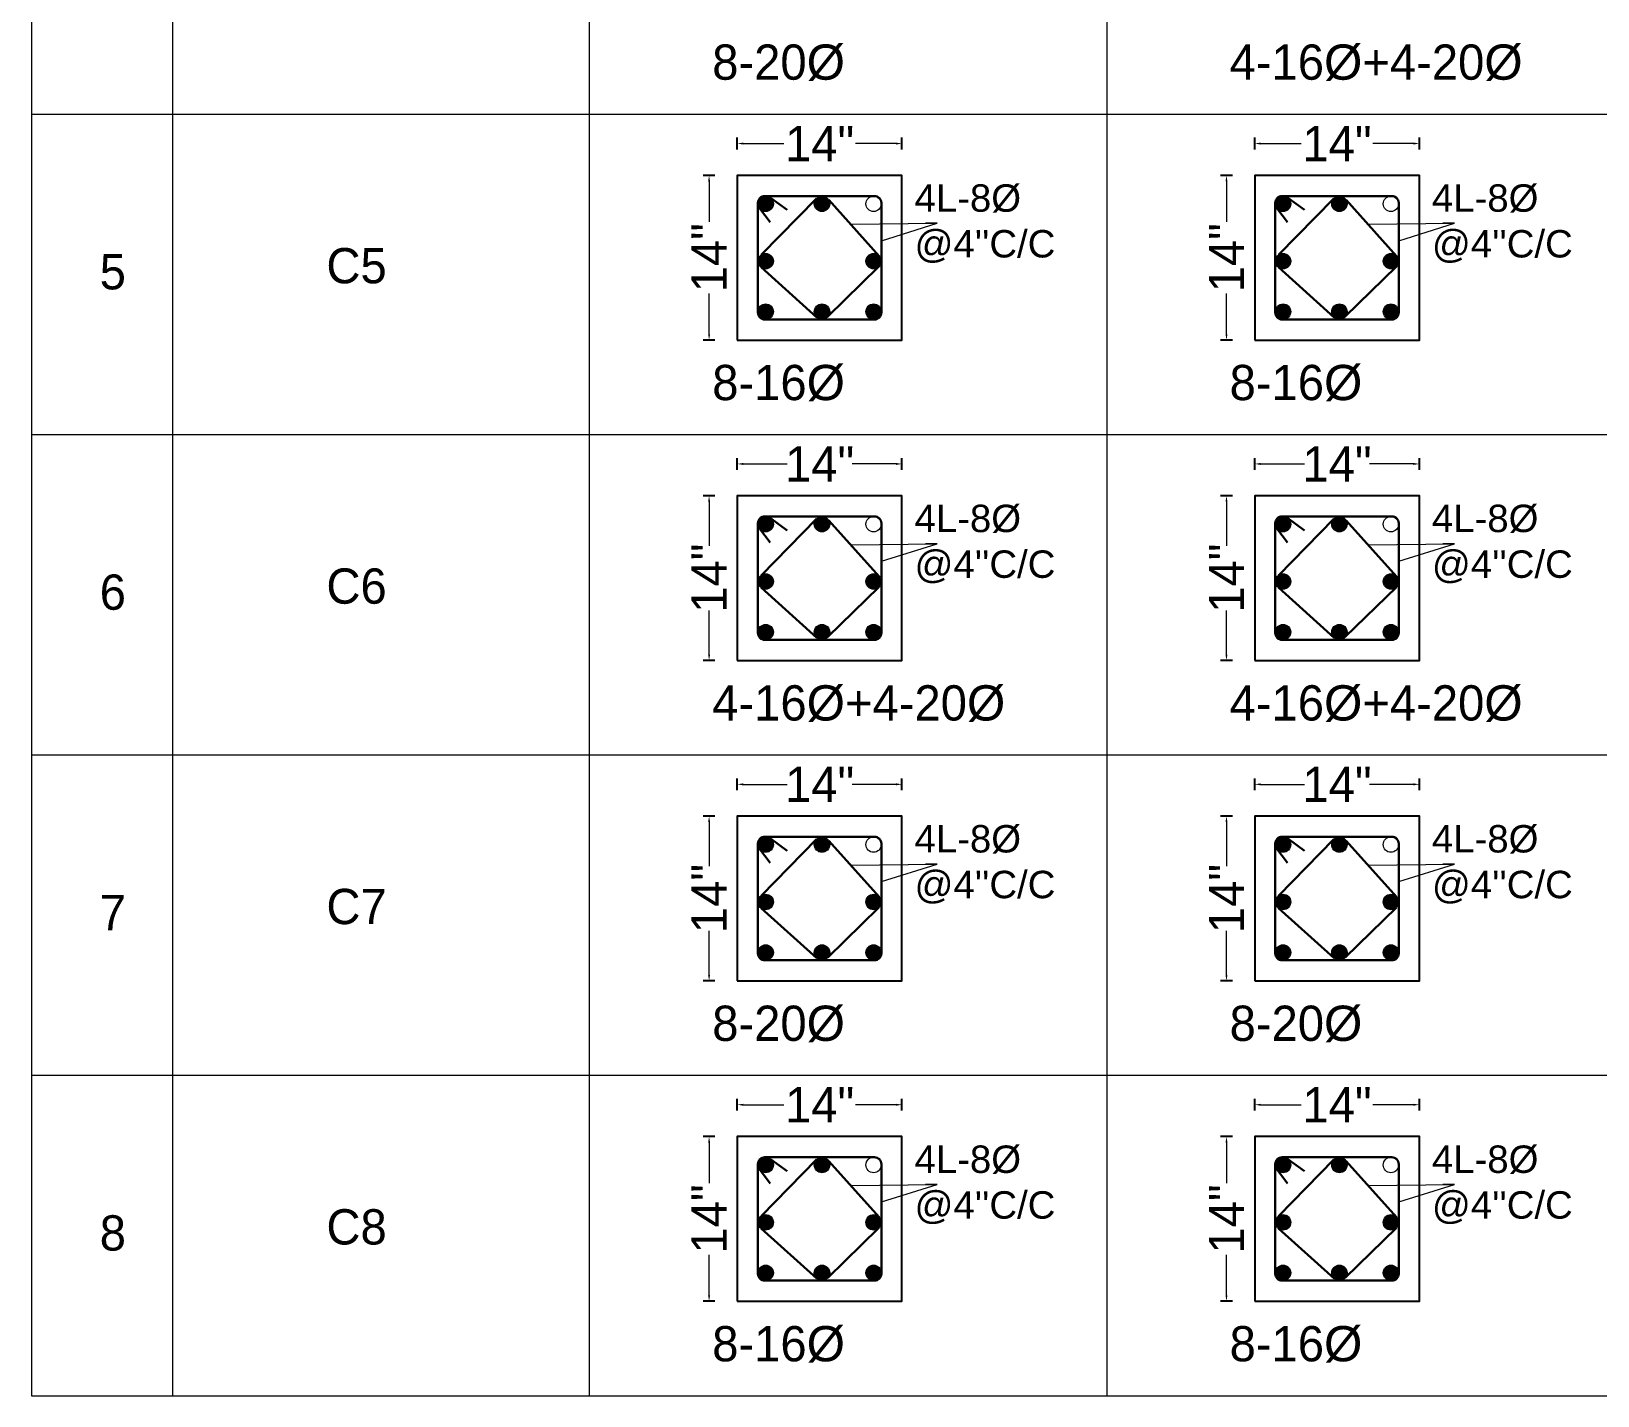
# Model space of a CAD drawing. Header units: inches. Extents: x -2812 to 9774, y -15726 to -746.
# Drawn here: x -1559.6 to -1293.2, y -8622.5 to -8390.4 of the extents above; entities that cross this region are included whole.
import ezdxf

# ---------------------------------------------------------------- set-up
doc = ezdxf.new("R2010")
doc.units = ezdxf.units.IN
doc.header["$LTSCALE"] = 17
doc.header["$MEASUREMENT"] = 0
doc.linetypes.add('ACAD_ISO03W100', pattern=[30, 12, -18])
doc.layers.add('Beam', color=1, linetype='Continuous')
for name, color, linetype, lineweight in [('Dimension line', 150, 'Continuous', 18), ('Hatch Pcc', 132, 'Continuous', 15), ('hidden line', 251, 'ACAD_ISO03W100', 20), ('Line 3', 250, 'Continuous', 18), ('Profile ele', 4, 'Continuous', 25), ('reinforcement', 2, 'Continuous', 30), ('Reinforcement 2', 244, 'Continuous', 30), ('STIRRUPS', 4, 'Continuous', 30), ('Text 1', 251, 'Continuous', 20)]:
    doc.layers.add(name, color=color, linetype=linetype, lineweight=lineweight)
doc.dimstyles.new('Dim 2', dxfattribs={"dimtxt": 4, "dimasz": 3, "dimexe": 2, "dimexo": 2, "dimgap": 0.09, "dimtad": 0, "dimdec": 0, "dimzin": 0, "dimdsep": 46, "dimlunit": 3, "dimtxsty": 'Standard', "dimcen": 0.09, "dimclrd": 256, "dimclre": 256, "dimclrt": 3, "dimadec": 0, "dimazin": 0, "dimtfac": 1, "dimtdec": 0, "dimtofl": 0, "dimtmove": 0, "dimatfit": 3, "dimfxl": 2, "dimfxlon": 1, "dimtolj": 1, "dimtzin": 0, "dimlwd": 5, "dimarcsym": 0})

# ---------------------------------------------------------------- blocks, each defined once
blk = doc.blocks.new('*D878')
at = {"layer": 'Defpoints', "color": 0, "ltscale": 0.09, "transparency": 16777216}
for p in [(62596.56, -58186.69), (62568.56, -58192.12), (62596.56, -58192.12)]:
    blk.add_point(p, dxfattribs=at)
at = {"layer": 'Dimension line', "lineweight": -2, "ltscale": 0.09, "transparency": 16777216}
for p, q in [((62568.56, -58187.69), (62568.56, -58185.69)), ((62596.56, -58187.69), (62596.56, -58185.69))]:
    blk.add_line(p, q, dxfattribs=at)
at = {"layer": 'Dimension line', "lineweight": 5, "ltscale": 0.09, "transparency": 16777216}
for p, q in [((62569.56, -58186.69), (62577.04, -58186.69)), ((62595.56, -58186.69), (62588.07, -58186.69))]:
    blk.add_line(p, q, dxfattribs=at)
at = {"layer": 'Dimension line', "ltscale": 0.09, "transparency": 16777216}
for points in [[(62569.56, -58186.53), (62569.56, -58186.86), (62568.56, -58186.69)], [(62595.56, -58186.53), (62595.56, -58186.86), (62596.56, -58186.69)]]:
    blk.add_solid(points, dxfattribs=at)
at = {"layer": 'Dimension line', "color": 3, "ltscale": 0.09, "transparency": 16777216, "insert": (62582.56, -58186.69), "char_height": 6, "attachment_point": 5}
blk.add_mtext('\\A1;14"', dxfattribs=at)
blk = doc.blocks.new('*D879')
at = {"layer": 'Defpoints', "color": 0, "ltscale": 0.09, "transparency": 16777216}
for p in [(62568.56, -58192.12), (62563.76, -58220.12), (62568.56, -58220.12)]:
    blk.add_point(p, dxfattribs=at)
at = {"layer": 'Dimension line', "lineweight": -2, "ltscale": 0.09, "transparency": 16777216}
for p, q in [((62564.76, -58192.12), (62562.76, -58192.12)), ((62564.76, -58220.12), (62562.76, -58220.12))]:
    blk.add_line(p, q, dxfattribs=at)
at = {"layer": 'Dimension line', "lineweight": 5, "ltscale": 0.09, "transparency": 16777216}
for p, q in [((62563.76, -58193.12), (62563.76, -58200.61)), ((62563.76, -58219.12), (62563.76, -58211.64))]:
    blk.add_line(p, q, dxfattribs=at)
at = {"layer": 'Dimension line', "ltscale": 0.09, "transparency": 16777216}
for points in [[(62563.59, -58193.12), (62563.92, -58193.12), (62563.76, -58192.12)], [(62563.59, -58219.12), (62563.92, -58219.12), (62563.76, -58220.12)]]:
    blk.add_solid(points, dxfattribs=at)
at = {"layer": 'Dimension line', "color": 3, "ltscale": 0.09, "transparency": 16777216, "insert": (62563.76, -58206.12), "char_height": 6, "attachment_point": 5, "rotation": 90}
blk.add_mtext('\\A1;14"', dxfattribs=at)
blk = doc.blocks.new('*D880')
at = {"layer": 'Defpoints', "color": 0, "ltscale": 0.09, "transparency": 16777216}
for p in [(62596.56, -58241.2), (62568.56, -58246.62), (62596.56, -58246.62)]:
    blk.add_point(p, dxfattribs=at)
at = {"layer": 'Dimension line', "lineweight": -2, "ltscale": 0.09, "transparency": 16777216}
for p, q in [((62568.56, -58242.2), (62568.56, -58240.2)), ((62596.56, -58242.2), (62596.56, -58240.2))]:
    blk.add_line(p, q, dxfattribs=at)
at = {"layer": 'Dimension line', "lineweight": 5, "ltscale": 0.09, "transparency": 16777216}
for p, q in [((62569.56, -58241.2), (62577.04, -58241.2)), ((62595.56, -58241.2), (62588.07, -58241.2))]:
    blk.add_line(p, q, dxfattribs=at)
at = {"layer": 'Dimension line', "ltscale": 0.09, "transparency": 16777216}
for points in [[(62569.56, -58241.03), (62569.56, -58241.37), (62568.56, -58241.2)], [(62595.56, -58241.03), (62595.56, -58241.37), (62596.56, -58241.2)]]:
    blk.add_solid(points, dxfattribs=at)
at = {"layer": 'Dimension line', "color": 3, "ltscale": 0.09, "transparency": 16777216, "insert": (62582.56, -58241.2), "char_height": 6, "attachment_point": 5}
blk.add_mtext('\\A1;14"', dxfattribs=at)
blk = doc.blocks.new('*D881')
at = {"layer": 'Defpoints', "color": 0, "ltscale": 0.09, "transparency": 16777216}
for p in [(62568.56, -58246.62), (62563.76, -58274.62), (62568.56, -58274.62)]:
    blk.add_point(p, dxfattribs=at)
at = {"layer": 'Dimension line', "lineweight": -2, "ltscale": 0.09, "transparency": 16777216}
for p, q in [((62564.76, -58246.62), (62562.76, -58246.62)), ((62564.76, -58274.62), (62562.76, -58274.62))]:
    blk.add_line(p, q, dxfattribs=at)
at = {"layer": 'Dimension line', "lineweight": 5, "ltscale": 0.09, "transparency": 16777216}
for p, q in [((62563.76, -58247.62), (62563.76, -58255.11)), ((62563.76, -58273.62), (62563.76, -58266.14))]:
    blk.add_line(p, q, dxfattribs=at)
at = {"layer": 'Dimension line', "ltscale": 0.09, "transparency": 16777216}
for points in [[(62563.59, -58247.62), (62563.92, -58247.62), (62563.76, -58246.62)], [(62563.59, -58273.62), (62563.92, -58273.62), (62563.76, -58274.62)]]:
    blk.add_solid(points, dxfattribs=at)
at = {"layer": 'Dimension line', "color": 3, "ltscale": 0.09, "transparency": 16777216, "insert": (62563.76, -58260.62), "char_height": 6, "attachment_point": 5, "rotation": 90}
blk.add_mtext('\\A1;14"', dxfattribs=at)
blk = doc.blocks.new('*D882')
at = {"layer": 'Defpoints', "color": 0, "ltscale": 0.09, "transparency": 16777216}
for p in [(62684.56, -58186.69), (62656.56, -58192.12), (62684.56, -58192.12)]:
    blk.add_point(p, dxfattribs=at)
at = {"layer": 'Dimension line', "lineweight": -2, "ltscale": 0.09, "transparency": 16777216}
for p, q in [((62656.56, -58187.69), (62656.56, -58185.69)), ((62684.56, -58187.69), (62684.56, -58185.69))]:
    blk.add_line(p, q, dxfattribs=at)
at = {"layer": 'Dimension line', "lineweight": 5, "ltscale": 0.09, "transparency": 16777216}
for p, q in [((62657.56, -58186.69), (62665.04, -58186.69)), ((62683.56, -58186.69), (62676.07, -58186.69))]:
    blk.add_line(p, q, dxfattribs=at)
at = {"layer": 'Dimension line', "ltscale": 0.09, "transparency": 16777216}
for points in [[(62657.56, -58186.53), (62657.56, -58186.86), (62656.56, -58186.69)], [(62683.56, -58186.53), (62683.56, -58186.86), (62684.56, -58186.69)]]:
    blk.add_solid(points, dxfattribs=at)
at = {"layer": 'Dimension line', "color": 3, "ltscale": 0.09, "transparency": 16777216, "insert": (62670.56, -58186.69), "char_height": 6, "attachment_point": 5}
blk.add_mtext('\\A1;14"', dxfattribs=at)
blk = doc.blocks.new('*D883')
at = {"layer": 'Defpoints', "color": 0, "ltscale": 0.09, "transparency": 16777216}
for p in [(62656.56, -58192.12), (62651.76, -58220.12), (62656.56, -58220.12)]:
    blk.add_point(p, dxfattribs=at)
at = {"layer": 'Dimension line', "lineweight": -2, "ltscale": 0.09, "transparency": 16777216}
for p, q in [((62652.76, -58192.12), (62650.76, -58192.12)), ((62652.76, -58220.12), (62650.76, -58220.12))]:
    blk.add_line(p, q, dxfattribs=at)
at = {"layer": 'Dimension line', "lineweight": 5, "ltscale": 0.09, "transparency": 16777216}
for p, q in [((62651.76, -58193.12), (62651.76, -58200.61)), ((62651.76, -58219.12), (62651.76, -58211.64))]:
    blk.add_line(p, q, dxfattribs=at)
at = {"layer": 'Dimension line', "ltscale": 0.09, "transparency": 16777216}
for points in [[(62651.59, -58193.12), (62651.92, -58193.12), (62651.76, -58192.12)], [(62651.59, -58219.12), (62651.92, -58219.12), (62651.76, -58220.12)]]:
    blk.add_solid(points, dxfattribs=at)
at = {"layer": 'Dimension line', "color": 3, "ltscale": 0.09, "transparency": 16777216, "insert": (62651.76, -58206.12), "char_height": 6, "attachment_point": 5, "rotation": 90}
blk.add_mtext('\\A1;14"', dxfattribs=at)
blk = doc.blocks.new('*D884')
at = {"layer": 'Defpoints', "color": 0, "ltscale": 0.09, "transparency": 16777216}
for p in [(62684.56, -58241.2), (62656.56, -58246.62), (62684.56, -58246.62)]:
    blk.add_point(p, dxfattribs=at)
at = {"layer": 'Dimension line', "lineweight": -2, "ltscale": 0.09, "transparency": 16777216}
for p, q in [((62656.56, -58242.2), (62656.56, -58240.2)), ((62684.56, -58242.2), (62684.56, -58240.2))]:
    blk.add_line(p, q, dxfattribs=at)
at = {"layer": 'Dimension line', "lineweight": 5, "ltscale": 0.09, "transparency": 16777216}
for p, q in [((62657.56, -58241.2), (62665.04, -58241.2)), ((62683.56, -58241.2), (62676.07, -58241.2))]:
    blk.add_line(p, q, dxfattribs=at)
at = {"layer": 'Dimension line', "ltscale": 0.09, "transparency": 16777216}
for points in [[(62657.56, -58241.03), (62657.56, -58241.37), (62656.56, -58241.2)], [(62683.56, -58241.03), (62683.56, -58241.37), (62684.56, -58241.2)]]:
    blk.add_solid(points, dxfattribs=at)
at = {"layer": 'Dimension line', "color": 3, "ltscale": 0.09, "transparency": 16777216, "insert": (62670.56, -58241.2), "char_height": 6, "attachment_point": 5}
blk.add_mtext('\\A1;14"', dxfattribs=at)
blk = doc.blocks.new('*D885')
at = {"layer": 'Defpoints', "color": 0, "ltscale": 0.09, "transparency": 16777216}
for p in [(62656.56, -58246.62), (62651.76, -58274.62), (62656.56, -58274.62)]:
    blk.add_point(p, dxfattribs=at)
at = {"layer": 'Dimension line', "lineweight": -2, "ltscale": 0.09, "transparency": 16777216}
for p, q in [((62652.76, -58246.62), (62650.76, -58246.62)), ((62652.76, -58274.62), (62650.76, -58274.62))]:
    blk.add_line(p, q, dxfattribs=at)
at = {"layer": 'Dimension line', "lineweight": 5, "ltscale": 0.09, "transparency": 16777216}
for p, q in [((62651.76, -58247.62), (62651.76, -58255.11)), ((62651.76, -58273.62), (62651.76, -58266.14))]:
    blk.add_line(p, q, dxfattribs=at)
at = {"layer": 'Dimension line', "ltscale": 0.09, "transparency": 16777216}
for points in [[(62651.59, -58247.62), (62651.92, -58247.62), (62651.76, -58246.62)], [(62651.59, -58273.62), (62651.92, -58273.62), (62651.76, -58274.62)]]:
    blk.add_solid(points, dxfattribs=at)
at = {"layer": 'Dimension line', "color": 3, "ltscale": 0.09, "transparency": 16777216, "insert": (62651.76, -58260.62), "char_height": 6, "attachment_point": 5, "rotation": 90}
blk.add_mtext('\\A1;14"', dxfattribs=at)
blk = doc.blocks.new('*D2492')
at = {"layer": 'Defpoints', "color": 0, "ltscale": 0.09, "transparency": 16777216}
for p in [(62596.56, -58295.7), (62568.56, -58301.13), (62596.56, -58301.13)]:
    blk.add_point(p, dxfattribs=at)
at = {"layer": 'Dimension line', "lineweight": -2, "ltscale": 0.09, "transparency": 16777216}
for p, q in [((62568.56, -58296.7), (62568.56, -58294.7)), ((62596.56, -58296.7), (62596.56, -58294.7))]:
    blk.add_line(p, q, dxfattribs=at)
at = {"layer": 'Dimension line', "lineweight": 5, "ltscale": 0.09, "transparency": 16777216}
for p, q in [((62569.56, -58295.7), (62576.47, -58295.7)), ((62595.56, -58295.7), (62588.65, -58295.7))]:
    blk.add_line(p, q, dxfattribs=at)
at = {"layer": 'Dimension line', "ltscale": 0.09, "transparency": 16777216}
for points in [[(62569.56, -58295.54), (62569.56, -58295.87), (62568.56, -58295.7)], [(62595.56, -58295.54), (62595.56, -58295.87), (62596.56, -58295.7)]]:
    blk.add_solid(points, dxfattribs=at)
at = {"layer": 'Dimension line', "color": 3, "ltscale": 0.09, "transparency": 16777216, "insert": (62582.56, -58295.7), "char_height": 6, "attachment_point": 5}
blk.add_mtext('\\A1;14"', dxfattribs=at)
blk = doc.blocks.new('*D2493')
at = {"layer": 'Defpoints', "color": 0, "ltscale": 0.09, "transparency": 16777216}
for p in [(62568.56, -58301.13), (62563.76, -58329.13), (62568.56, -58329.13)]:
    blk.add_point(p, dxfattribs=at)
at = {"layer": 'Dimension line', "lineweight": -2, "ltscale": 0.09, "transparency": 16777216}
for p, q in [((62564.76, -58301.13), (62562.76, -58301.13)), ((62564.76, -58329.13), (62562.76, -58329.13))]:
    blk.add_line(p, q, dxfattribs=at)
at = {"layer": 'Dimension line', "lineweight": 5, "ltscale": 0.09, "transparency": 16777216}
for p, q in [((62563.76, -58302.13), (62563.76, -58309.04)), ((62563.76, -58328.13), (62563.76, -58321.22))]:
    blk.add_line(p, q, dxfattribs=at)
at = {"layer": 'Dimension line', "ltscale": 0.09, "transparency": 16777216}
for points in [[(62563.59, -58302.13), (62563.92, -58302.13), (62563.76, -58301.13)], [(62563.59, -58328.13), (62563.92, -58328.13), (62563.76, -58329.13)]]:
    blk.add_solid(points, dxfattribs=at)
at = {"layer": 'Dimension line', "color": 3, "ltscale": 0.09, "transparency": 16777216, "insert": (62563.76, -58315.13), "char_height": 6, "attachment_point": 5, "rotation": 90}
blk.add_mtext('\\A1;14"', dxfattribs=at)
blk = doc.blocks.new('*D2494')
at = {"layer": 'Defpoints', "color": 0, "ltscale": 0.09, "transparency": 16777216}
for p in [(62684.56, -58295.7), (62656.56, -58301.13), (62684.56, -58301.13)]:
    blk.add_point(p, dxfattribs=at)
at = {"layer": 'Dimension line', "lineweight": -2, "ltscale": 0.09, "transparency": 16777216}
for p, q in [((62656.56, -58296.7), (62656.56, -58294.7)), ((62684.56, -58296.7), (62684.56, -58294.7))]:
    blk.add_line(p, q, dxfattribs=at)
at = {"layer": 'Dimension line', "lineweight": 5, "ltscale": 0.09, "transparency": 16777216}
for p, q in [((62657.56, -58295.7), (62664.47, -58295.7)), ((62683.56, -58295.7), (62676.65, -58295.7))]:
    blk.add_line(p, q, dxfattribs=at)
at = {"layer": 'Dimension line', "ltscale": 0.09, "transparency": 16777216}
for points in [[(62657.56, -58295.54), (62657.56, -58295.87), (62656.56, -58295.7)], [(62683.56, -58295.54), (62683.56, -58295.87), (62684.56, -58295.7)]]:
    blk.add_solid(points, dxfattribs=at)
at = {"layer": 'Dimension line', "color": 3, "ltscale": 0.09, "transparency": 16777216, "insert": (62670.56, -58295.7), "char_height": 6, "attachment_point": 5}
blk.add_mtext('\\A1;14"', dxfattribs=at)
blk = doc.blocks.new('*D2495')
at = {"layer": 'Defpoints', "color": 0, "ltscale": 0.09, "transparency": 16777216}
for p in [(62656.56, -58301.13), (62651.76, -58329.13), (62656.56, -58329.13)]:
    blk.add_point(p, dxfattribs=at)
at = {"layer": 'Dimension line', "lineweight": -2, "ltscale": 0.09, "transparency": 16777216}
for p, q in [((62652.76, -58301.13), (62650.76, -58301.13)), ((62652.76, -58329.13), (62650.76, -58329.13))]:
    blk.add_line(p, q, dxfattribs=at)
at = {"layer": 'Dimension line', "lineweight": 5, "ltscale": 0.09, "transparency": 16777216}
for p, q in [((62651.76, -58302.13), (62651.76, -58309.04)), ((62651.76, -58328.13), (62651.76, -58321.22))]:
    blk.add_line(p, q, dxfattribs=at)
at = {"layer": 'Dimension line', "ltscale": 0.09, "transparency": 16777216}
for points in [[(62651.59, -58302.13), (62651.92, -58302.13), (62651.76, -58301.13)], [(62651.59, -58328.13), (62651.92, -58328.13), (62651.76, -58329.13)]]:
    blk.add_solid(points, dxfattribs=at)
at = {"layer": 'Dimension line', "color": 3, "ltscale": 0.09, "transparency": 16777216, "insert": (62651.76, -58315.13), "char_height": 6, "attachment_point": 5, "rotation": 90}
blk.add_mtext('\\A1;14"', dxfattribs=at)
blk = doc.blocks.new('*D2498')
at = {"layer": 'Defpoints', "color": 0, "ltscale": 0.09, "transparency": 16777216}
for p in [(62596.56, -58132.19), (62568.56, -58137.62), (62596.56, -58137.62)]:
    blk.add_point(p, dxfattribs=at)
at = {"layer": 'Dimension line', "lineweight": -2, "ltscale": 0.09, "transparency": 16777216}
for p, q in [((62568.56, -58133.19), (62568.56, -58131.19)), ((62596.56, -58133.19), (62596.56, -58131.19))]:
    blk.add_line(p, q, dxfattribs=at)
at = {"layer": 'Dimension line', "lineweight": 5, "ltscale": 0.09, "transparency": 16777216}
for p, q in [((62569.56, -58132.19), (62576.47, -58132.19)), ((62595.56, -58132.19), (62588.65, -58132.19))]:
    blk.add_line(p, q, dxfattribs=at)
at = {"layer": 'Dimension line', "ltscale": 0.09, "transparency": 16777216}
for points in [[(62569.56, -58132.02), (62569.56, -58132.36), (62568.56, -58132.19)], [(62595.56, -58132.02), (62595.56, -58132.36), (62596.56, -58132.19)]]:
    blk.add_solid(points, dxfattribs=at)
at = {"layer": 'Dimension line', "color": 3, "ltscale": 0.09, "transparency": 16777216, "insert": (62582.56, -58132.19), "char_height": 6, "attachment_point": 5}
blk.add_mtext('\\A1;14"', dxfattribs=at)
blk = doc.blocks.new('*D2499')
at = {"layer": 'Defpoints', "color": 0, "ltscale": 0.09, "transparency": 16777216}
for p in [(62568.56, -58137.62), (62563.76, -58165.62), (62568.56, -58165.62)]:
    blk.add_point(p, dxfattribs=at)
at = {"layer": 'Dimension line', "lineweight": -2, "ltscale": 0.09, "transparency": 16777216}
for p, q in [((62564.76, -58137.62), (62562.76, -58137.62)), ((62564.76, -58165.62), (62562.76, -58165.62))]:
    blk.add_line(p, q, dxfattribs=at)
at = {"layer": 'Dimension line', "lineweight": 5, "ltscale": 0.09, "transparency": 16777216}
for p, q in [((62563.76, -58138.62), (62563.76, -58145.53)), ((62563.76, -58164.62), (62563.76, -58157.71))]:
    blk.add_line(p, q, dxfattribs=at)
at = {"layer": 'Dimension line', "ltscale": 0.09, "transparency": 16777216}
for points in [[(62563.59, -58138.62), (62563.92, -58138.62), (62563.76, -58137.62)], [(62563.59, -58164.62), (62563.92, -58164.62), (62563.76, -58165.62)]]:
    blk.add_solid(points, dxfattribs=at)
at = {"layer": 'Dimension line', "color": 3, "ltscale": 0.09, "transparency": 16777216, "insert": (62563.76, -58151.62), "char_height": 6, "attachment_point": 5, "rotation": 90}
blk.add_mtext('\\A1;14"', dxfattribs=at)
blk = doc.blocks.new('*D2500')
at = {"layer": 'Defpoints', "color": 0, "ltscale": 0.09, "transparency": 16777216}
for p in [(62684.56, -58132.19), (62656.56, -58137.62), (62684.56, -58137.62)]:
    blk.add_point(p, dxfattribs=at)
at = {"layer": 'Dimension line', "lineweight": -2, "ltscale": 0.09, "transparency": 16777216}
for p, q in [((62656.56, -58133.19), (62656.56, -58131.19)), ((62684.56, -58133.19), (62684.56, -58131.19))]:
    blk.add_line(p, q, dxfattribs=at)
at = {"layer": 'Dimension line', "lineweight": 5, "ltscale": 0.09, "transparency": 16777216}
for p, q in [((62657.56, -58132.19), (62664.47, -58132.19)), ((62683.56, -58132.19), (62676.65, -58132.19))]:
    blk.add_line(p, q, dxfattribs=at)
at = {"layer": 'Dimension line', "ltscale": 0.09, "transparency": 16777216}
for points in [[(62657.56, -58132.02), (62657.56, -58132.36), (62656.56, -58132.19)], [(62683.56, -58132.02), (62683.56, -58132.36), (62684.56, -58132.19)]]:
    blk.add_solid(points, dxfattribs=at)
at = {"layer": 'Dimension line', "color": 3, "ltscale": 0.09, "transparency": 16777216, "insert": (62670.56, -58132.19), "char_height": 6, "attachment_point": 5}
blk.add_mtext('\\A1;14"', dxfattribs=at)
blk = doc.blocks.new('*D2501')
at = {"layer": 'Defpoints', "color": 0, "ltscale": 0.09, "transparency": 16777216}
for p in [(62656.56, -58137.62), (62651.76, -58165.62), (62656.56, -58165.62)]:
    blk.add_point(p, dxfattribs=at)
at = {"layer": 'Dimension line', "lineweight": -2, "ltscale": 0.09, "transparency": 16777216}
for p, q in [((62652.76, -58137.62), (62650.76, -58137.62)), ((62652.76, -58165.62), (62650.76, -58165.62))]:
    blk.add_line(p, q, dxfattribs=at)
at = {"layer": 'Dimension line', "lineweight": 5, "ltscale": 0.09, "transparency": 16777216}
for p, q in [((62651.76, -58138.62), (62651.76, -58145.53)), ((62651.76, -58164.62), (62651.76, -58157.71))]:
    blk.add_line(p, q, dxfattribs=at)
at = {"layer": 'Dimension line', "ltscale": 0.09, "transparency": 16777216}
for points in [[(62651.59, -58138.62), (62651.92, -58138.62), (62651.76, -58137.62)], [(62651.59, -58164.62), (62651.92, -58164.62), (62651.76, -58165.62)]]:
    blk.add_solid(points, dxfattribs=at)
at = {"layer": 'Dimension line', "color": 3, "ltscale": 0.09, "transparency": 16777216, "insert": (62651.76, -58151.62), "char_height": 6, "attachment_point": 5, "rotation": 90}
blk.add_mtext('\\A1;14"', dxfattribs=at)
blk = doc.blocks.new('12')
at = {"layer": 'reinforcement'}
h = blk.add_hatch(color=6, dxfattribs=at)
h.dxf.hatch_style = 1
edge = h.paths.add_edge_path()
edge.add_arc((62573.38, -58142.44), 1.31, -180, 180)
h = blk.add_hatch(color=6, dxfattribs=at)
h.dxf.hatch_style = 1
edge = h.paths.add_edge_path()
edge.add_arc((62582.96, -58142.44), 1.31, -180, 180)
h = blk.add_hatch(color=6, dxfattribs=at)
h.dxf.hatch_style = 1
edge = h.paths.add_edge_path()
edge.add_arc((62591.73, -58142.44), 1.31, 360, 720, ccw=False)
h = blk.add_hatch(color=6, dxfattribs=at)
h.dxf.hatch_style = 1
edge = h.paths.add_edge_path()
edge.add_arc((62661.38, -58142.44), 1.31, -180, 180)
h = blk.add_hatch(color=6, dxfattribs=at)
h.dxf.hatch_style = 1
edge = h.paths.add_edge_path()
edge.add_arc((62670.96, -58142.44), 1.31, -180, 180)
h = blk.add_hatch(color=6, dxfattribs=at)
h.dxf.hatch_style = 1
edge = h.paths.add_edge_path()
edge.add_arc((62679.73, -58142.44), 1.31, 360, 720, ccw=False)
h = blk.add_hatch(color=6, dxfattribs=at)
h.dxf.hatch_style = 1
edge = h.paths.add_edge_path()
edge.add_arc((62573.38, -58152.2), 1.31, 180, 540, ccw=False)
h = blk.add_hatch(color=6, dxfattribs=at)
h.dxf.hatch_style = 1
edge = h.paths.add_edge_path()
edge.add_arc((62591.73, -58152.2), 1.31, 0, 360)
h = blk.add_hatch(color=6, dxfattribs=at)
h.dxf.hatch_style = 1
edge = h.paths.add_edge_path()
edge.add_arc((62661.38, -58152.2), 1.31, 180, 540, ccw=False)
h = blk.add_hatch(color=6, dxfattribs=at)
h.dxf.hatch_style = 1
edge = h.paths.add_edge_path()
edge.add_arc((62679.73, -58152.2), 1.31, 0, 360)
h = blk.add_hatch(color=6, dxfattribs=at)
h.dxf.hatch_style = 1
edge = h.paths.add_edge_path()
edge.add_arc((62573.38, -58160.79), 1.31, 180, 540, ccw=False)
h = blk.add_hatch(color=6, dxfattribs=at)
h.dxf.hatch_style = 1
edge = h.paths.add_edge_path()
edge.add_arc((62582.96, -58160.79), 1.31, 180, 540, ccw=False)
h = blk.add_hatch(color=6, dxfattribs=at)
h.dxf.hatch_style = 1
edge = h.paths.add_edge_path()
edge.add_arc((62591.73, -58160.79), 1.31, -360, 0)
h = blk.add_hatch(color=6, dxfattribs=at)
h.dxf.hatch_style = 1
edge = h.paths.add_edge_path()
edge.add_arc((62661.38, -58160.79), 1.31, 180, 540, ccw=False)
h = blk.add_hatch(color=6, dxfattribs=at)
h.dxf.hatch_style = 1
edge = h.paths.add_edge_path()
edge.add_arc((62670.96, -58160.79), 1.31, 180, 540, ccw=False)
h = blk.add_hatch(color=6, dxfattribs=at)
h.dxf.hatch_style = 1
edge = h.paths.add_edge_path()
edge.add_arc((62679.73, -58160.79), 1.31, -360, 0)
h = blk.add_hatch(color=6, dxfattribs=at)
h.dxf.hatch_style = 1
edge = h.paths.add_edge_path()
edge.add_arc((62573.38, -58196.94), 1.31, -180, 180)
h = blk.add_hatch(color=6, dxfattribs=at)
h.dxf.hatch_style = 1
edge = h.paths.add_edge_path()
edge.add_arc((62582.96, -58196.94), 1.31, -180, 180)
h = blk.add_hatch(color=6, dxfattribs=at)
h.dxf.hatch_style = 1
edge = h.paths.add_edge_path()
edge.add_arc((62591.73, -58196.94), 1.31, 360, 720, ccw=False)
h = blk.add_hatch(color=6, dxfattribs=at)
h.dxf.hatch_style = 1
edge = h.paths.add_edge_path()
edge.add_arc((62661.38, -58196.94), 1.31, -180, 180)
h = blk.add_hatch(color=6, dxfattribs=at)
h.dxf.hatch_style = 1
edge = h.paths.add_edge_path()
edge.add_arc((62670.96, -58196.94), 1.31, -180, 180)
h = blk.add_hatch(color=6, dxfattribs=at)
h.dxf.hatch_style = 1
edge = h.paths.add_edge_path()
edge.add_arc((62679.73, -58196.94), 1.31, 360, 720, ccw=False)
h = blk.add_hatch(color=6, dxfattribs=at)
h.dxf.hatch_style = 1
edge = h.paths.add_edge_path()
edge.add_arc((62573.38, -58206.7), 1.31, 180, 540, ccw=False)
h = blk.add_hatch(color=6, dxfattribs=at)
h.dxf.hatch_style = 1
edge = h.paths.add_edge_path()
edge.add_arc((62591.73, -58206.7), 1.31, 0, 360)
h = blk.add_hatch(color=6, dxfattribs=at)
h.dxf.hatch_style = 1
edge = h.paths.add_edge_path()
edge.add_arc((62661.38, -58206.7), 1.31, 180, 540, ccw=False)
h = blk.add_hatch(color=6, dxfattribs=at)
h.dxf.hatch_style = 1
edge = h.paths.add_edge_path()
edge.add_arc((62679.73, -58206.7), 1.31, 0, 360)
h = blk.add_hatch(color=6, dxfattribs=at)
h.dxf.hatch_style = 1
edge = h.paths.add_edge_path()
edge.add_arc((62573.38, -58215.3), 1.31, 180, 540, ccw=False)
h = blk.add_hatch(color=6, dxfattribs=at)
h.dxf.hatch_style = 1
edge = h.paths.add_edge_path()
edge.add_arc((62582.96, -58215.3), 1.31, 180, 540, ccw=False)
h = blk.add_hatch(color=6, dxfattribs=at)
h.dxf.hatch_style = 1
edge = h.paths.add_edge_path()
edge.add_arc((62591.73, -58215.3), 1.31, -360, 0)
h = blk.add_hatch(color=6, dxfattribs=at)
h.dxf.hatch_style = 1
edge = h.paths.add_edge_path()
edge.add_arc((62661.38, -58215.3), 1.31, 180, 540, ccw=False)
h = blk.add_hatch(color=6, dxfattribs=at)
h.dxf.hatch_style = 1
edge = h.paths.add_edge_path()
edge.add_arc((62670.96, -58215.3), 1.31, 180, 540, ccw=False)
h = blk.add_hatch(color=6, dxfattribs=at)
h.dxf.hatch_style = 1
edge = h.paths.add_edge_path()
edge.add_arc((62679.73, -58215.3), 1.31, -360, 0)
h = blk.add_hatch(color=6, dxfattribs=at)
h.dxf.hatch_style = 1
edge = h.paths.add_edge_path()
edge.add_arc((62573.38, -58251.45), 1.31, -180, 180)
h = blk.add_hatch(color=6, dxfattribs=at)
h.dxf.hatch_style = 1
edge = h.paths.add_edge_path()
edge.add_arc((62582.96, -58251.45), 1.31, -180, 180)
h = blk.add_hatch(color=6, dxfattribs=at)
h.dxf.hatch_style = 1
edge = h.paths.add_edge_path()
edge.add_arc((62591.73, -58251.45), 1.31, 360, 720, ccw=False)
h = blk.add_hatch(color=6, dxfattribs=at)
h.dxf.hatch_style = 1
edge = h.paths.add_edge_path()
edge.add_arc((62661.38, -58251.45), 1.31, -180, 180)
h = blk.add_hatch(color=6, dxfattribs=at)
h.dxf.hatch_style = 1
edge = h.paths.add_edge_path()
edge.add_arc((62670.96, -58251.45), 1.31, -180, 180)
h = blk.add_hatch(color=6, dxfattribs=at)
h.dxf.hatch_style = 1
edge = h.paths.add_edge_path()
edge.add_arc((62679.73, -58251.45), 1.31, 360, 720, ccw=False)
h = blk.add_hatch(color=6, dxfattribs=at)
h.dxf.hatch_style = 1
edge = h.paths.add_edge_path()
edge.add_arc((62573.38, -58261.21), 1.31, 180, 540, ccw=False)
h = blk.add_hatch(color=6, dxfattribs=at)
h.dxf.hatch_style = 1
edge = h.paths.add_edge_path()
edge.add_arc((62591.73, -58261.21), 1.31, 0, 360)
h = blk.add_hatch(color=6, dxfattribs=at)
h.dxf.hatch_style = 1
edge = h.paths.add_edge_path()
edge.add_arc((62661.38, -58261.21), 1.31, 180, 540, ccw=False)
h = blk.add_hatch(color=6, dxfattribs=at)
h.dxf.hatch_style = 1
edge = h.paths.add_edge_path()
edge.add_arc((62679.73, -58261.21), 1.31, 0, 360)
h = blk.add_hatch(color=6, dxfattribs=at)
h.dxf.hatch_style = 1
edge = h.paths.add_edge_path()
edge.add_arc((62573.38, -58269.8), 1.31, 180, 540, ccw=False)
h = blk.add_hatch(color=6, dxfattribs=at)
h.dxf.hatch_style = 1
edge = h.paths.add_edge_path()
edge.add_arc((62582.96, -58269.8), 1.31, 180, 540, ccw=False)
h = blk.add_hatch(color=6, dxfattribs=at)
h.dxf.hatch_style = 1
edge = h.paths.add_edge_path()
edge.add_arc((62591.73, -58269.8), 1.31, -360, 0)
h = blk.add_hatch(color=6, dxfattribs=at)
h.dxf.hatch_style = 1
edge = h.paths.add_edge_path()
edge.add_arc((62661.38, -58269.8), 1.31, 180, 540, ccw=False)
h = blk.add_hatch(color=6, dxfattribs=at)
h.dxf.hatch_style = 1
edge = h.paths.add_edge_path()
edge.add_arc((62670.96, -58269.8), 1.31, 180, 540, ccw=False)
h = blk.add_hatch(color=6, dxfattribs=at)
h.dxf.hatch_style = 1
edge = h.paths.add_edge_path()
edge.add_arc((62679.73, -58269.8), 1.31, -360, 0)
h = blk.add_hatch(color=6, dxfattribs=at)
h.dxf.hatch_style = 1
edge = h.paths.add_edge_path()
edge.add_arc((62573.38, -58305.95), 1.31, -180, 180)
h = blk.add_hatch(color=6, dxfattribs=at)
h.dxf.hatch_style = 1
edge = h.paths.add_edge_path()
edge.add_arc((62582.96, -58305.95), 1.31, -180, 180)
h = blk.add_hatch(color=6, dxfattribs=at)
h.dxf.hatch_style = 1
edge = h.paths.add_edge_path()
edge.add_arc((62591.73, -58305.95), 1.31, 360, 720, ccw=False)
h = blk.add_hatch(color=6, dxfattribs=at)
h.dxf.hatch_style = 1
edge = h.paths.add_edge_path()
edge.add_arc((62661.38, -58305.95), 1.31, -180, 180)
h = blk.add_hatch(color=6, dxfattribs=at)
h.dxf.hatch_style = 1
edge = h.paths.add_edge_path()
edge.add_arc((62670.96, -58305.95), 1.31, -180, 180)
h = blk.add_hatch(color=6, dxfattribs=at)
h.dxf.hatch_style = 1
edge = h.paths.add_edge_path()
edge.add_arc((62679.73, -58305.95), 1.31, 360, 720, ccw=False)
h = blk.add_hatch(color=6, dxfattribs=at)
h.dxf.hatch_style = 1
edge = h.paths.add_edge_path()
edge.add_arc((62573.38, -58315.71), 1.31, 180, 540, ccw=False)
h = blk.add_hatch(color=6, dxfattribs=at)
h.dxf.hatch_style = 1
edge = h.paths.add_edge_path()
edge.add_arc((62591.73, -58315.71), 1.31, 0, 360)
h = blk.add_hatch(color=6, dxfattribs=at)
h.dxf.hatch_style = 1
edge = h.paths.add_edge_path()
edge.add_arc((62661.38, -58315.71), 1.31, 180, 540, ccw=False)
h = blk.add_hatch(color=6, dxfattribs=at)
h.dxf.hatch_style = 1
edge = h.paths.add_edge_path()
edge.add_arc((62679.73, -58315.71), 1.31, 0, 360)
h = blk.add_hatch(color=6, dxfattribs=at)
h.dxf.hatch_style = 1
edge = h.paths.add_edge_path()
edge.add_arc((62573.38, -58324.3), 1.31, 180, 540, ccw=False)
h = blk.add_hatch(color=6, dxfattribs=at)
h.dxf.hatch_style = 1
edge = h.paths.add_edge_path()
edge.add_arc((62582.96, -58324.3), 1.31, 180, 540, ccw=False)
h = blk.add_hatch(color=6, dxfattribs=at)
h.dxf.hatch_style = 1
edge = h.paths.add_edge_path()
edge.add_arc((62591.73, -58324.3), 1.31, -360, 0)
h = blk.add_hatch(color=6, dxfattribs=at)
h.dxf.hatch_style = 1
edge = h.paths.add_edge_path()
edge.add_arc((62661.38, -58324.3), 1.31, 180, 540, ccw=False)
h = blk.add_hatch(color=6, dxfattribs=at)
h.dxf.hatch_style = 1
edge = h.paths.add_edge_path()
edge.add_arc((62670.96, -58324.3), 1.31, 180, 540, ccw=False)
h = blk.add_hatch(color=6, dxfattribs=at)
h.dxf.hatch_style = 1
edge = h.paths.add_edge_path()
edge.add_arc((62679.73, -58324.3), 1.31, -360, 0)
at = {"layer": 'Beam', "color": 3, "ltscale": 0.09}
for points in [[(62568.56, -58165.62), (62596.56, -58165.62), (62596.56, -58137.62), (62568.56, -58137.62)], [(62656.56, -58165.62), (62684.56, -58165.62), (62684.56, -58137.62), (62656.56, -58137.62)], [(62568.56, -58220.12), (62596.56, -58220.12), (62596.56, -58192.12), (62568.56, -58192.12)], [(62656.56, -58220.12), (62684.56, -58220.12), (62684.56, -58192.12), (62656.56, -58192.12)], [(62568.56, -58274.62), (62596.56, -58274.62), (62596.56, -58246.62), (62568.56, -58246.62)], [(62656.56, -58274.62), (62684.56, -58274.62), (62684.56, -58246.62), (62656.56, -58246.62)], [(62568.56, -58329.13), (62596.56, -58329.13), (62596.56, -58301.13), (62568.56, -58301.13)], [(62656.56, -58329.13), (62684.56, -58329.13), (62684.56, -58301.13), (62656.56, -58301.13)]]:
    blk.add_lwpolyline(points, close=True, dxfattribs=at)
at = {"layer": 'Hatch Pcc', "ltscale": 0.09}
for p, q in [((62448.48, -57885.17), (62448.48, -58345.2)), ((62472.48, -57885.17), (62472.48, -58345.2)), ((62543.38, -57885.17), (62543.38, -58345.2)), ((62631.38, -57885.17), (62631.38, -58345.2)), ((62448.48, -58127.19), (62543.38, -58127.19)), ((62543.38, -58127.19), (62967.47, -58127.19)), ((62448.48, -58181.69), (62543.38, -58181.69)), ((62543.38, -58181.69), (62967.47, -58181.69)), ((62448.48, -58236.19), (62543.38, -58236.19)), ((62543.38, -58236.19), (62967.47, -58236.19)), ((62448.48, -58290.7), (62543.38, -58290.7)), ((62543.38, -58290.7), (62967.47, -58290.7)), ((62448.48, -58345.2), (62543.38, -58345.2)), ((62543.38, -58345.2), (62967.47, -58345.2))]:
    blk.add_line(p, q, dxfattribs=at)
at = {"layer": 'Line 3'}
for centre in [(62573.38, -58142.44), (62582.96, -58142.44), (62591.73, -58142.44), (62661.38, -58142.44), (62670.96, -58142.44), (62679.73, -58142.44), (62573.38, -58152.2), (62591.73, -58152.2), (62661.38, -58152.2), (62679.73, -58152.2), (62573.38, -58160.79), (62582.96, -58160.79), (62591.73, -58160.79), (62661.38, -58160.79), (62670.96, -58160.79), (62679.73, -58160.79), (62573.38, -58196.94), (62582.96, -58196.94), (62591.73, -58196.94), (62661.38, -58196.94), (62670.96, -58196.94), (62679.73, -58196.94), (62573.38, -58206.7), (62591.73, -58206.7), (62661.38, -58206.7), (62679.73, -58206.7), (62573.38, -58215.3), (62582.96, -58215.3), (62591.73, -58215.3), (62661.38, -58215.3), (62670.96, -58215.3), (62679.73, -58215.3), (62573.38, -58251.45), (62582.96, -58251.45), (62591.73, -58251.45), (62661.38, -58251.45), (62670.96, -58251.45), (62679.73, -58251.45), (62573.38, -58261.21), (62591.73, -58261.21), (62661.38, -58261.21), (62679.73, -58261.21), (62573.38, -58269.8), (62582.96, -58269.8), (62591.73, -58269.8), (62661.38, -58269.8), (62670.96, -58269.8), (62679.73, -58269.8), (62573.38, -58305.95), (62582.96, -58305.95), (62591.73, -58305.95), (62661.38, -58305.95), (62670.96, -58305.95), (62679.73, -58305.95), (62573.38, -58315.71), (62591.73, -58315.71), (62661.38, -58315.71), (62679.73, -58315.71), (62573.38, -58324.3), (62582.96, -58324.3), (62591.73, -58324.3), (62661.38, -58324.3), (62670.96, -58324.3), (62679.73, -58324.3)]:
    blk.add_circle(centre, 1.31, dxfattribs=at)
at = {"layer": 'STIRRUPS', "ltscale": 0.09}
for p, q in [((62572.61, -58151.15), (62582.03, -58141.53)), ((62574.21, -58141.43), (62577.04, -58143.49)), ((62584.1, -58141.79), (62592.7, -58151.33)), ((62660.61, -58151.15), (62670.03, -58141.53)), ((62662.21, -58141.43), (62665.04, -58143.49)), ((62672.1, -58141.79), (62680.7, -58151.33)), ((62572.31, -58143.18), (62574.14, -58145.56)), ((62660.31, -58143.18), (62662.14, -58145.56)), ((62572.59, -58153.24), (62582.09, -58161.77)), ((62583.97, -58161.62), (62592.65, -58153.13)), ((62660.59, -58153.24), (62670.09, -58161.77)), ((62671.97, -58161.62), (62680.65, -58153.13)), ((62572.31, -58197.68), (62574.14, -58200.07)), ((62572.61, -58205.65), (62582.03, -58196.03)), ((62574.21, -58195.94), (62577.04, -58197.99)), ((62584.1, -58196.3), (62592.7, -58205.83)), ((62660.31, -58197.68), (62662.14, -58200.07)), ((62660.61, -58205.65), (62670.03, -58196.03)), ((62662.21, -58195.94), (62665.04, -58197.99)), ((62672.1, -58196.3), (62680.7, -58205.83)), ((62572.59, -58207.74), (62582.09, -58216.27)), ((62583.97, -58216.12), (62592.65, -58207.64)), ((62660.59, -58207.74), (62670.09, -58216.27)), ((62671.97, -58216.12), (62680.65, -58207.64)), ((62572.61, -58260.16), (62582.03, -58250.53)), ((62574.21, -58250.44), (62577.04, -58252.49)), ((62584.1, -58250.8), (62592.7, -58260.33)), ((62660.61, -58260.16), (62670.03, -58250.53)), ((62662.21, -58250.44), (62665.04, -58252.49)), ((62672.1, -58250.8), (62680.7, -58260.33)), ((62572.31, -58252.19), (62574.14, -58254.57)), ((62660.31, -58252.19), (62662.14, -58254.57)), ((62572.59, -58262.25), (62582.09, -58270.77)), ((62583.97, -58270.63), (62592.65, -58262.14)), ((62660.59, -58262.25), (62670.09, -58270.77)), ((62671.97, -58270.63), (62680.65, -58262.14)), ((62572.31, -58306.69), (62574.14, -58309.08)), ((62572.61, -58314.66), (62582.03, -58305.04)), ((62574.21, -58304.94), (62577.04, -58307)), ((62584.1, -58305.3), (62592.7, -58314.84)), ((62660.31, -58306.69), (62662.14, -58309.08)), ((62660.61, -58314.66), (62670.03, -58305.04)), ((62662.21, -58304.94), (62665.04, -58307)), ((62672.1, -58305.3), (62680.7, -58314.84)), ((62572.59, -58316.75), (62582.09, -58325.28)), ((62583.97, -58325.13), (62592.65, -58316.64)), ((62660.59, -58316.75), (62670.09, -58325.28)), ((62671.97, -58325.13), (62680.65, -58316.64))]:
    blk.add_line(p, q, dxfattribs=at)
for points in [[(62573.22, -58162.12), (62591.89, -58162.12, 0.414214), (62593.06, -58160.95), (62593.06, -58142.28, 0.414214), (62591.89, -58141.12), (62573.22, -58141.12, 0.414214), (62572.06, -58142.28), (62572.06, -58160.95, 0.414214)], [(62661.22, -58162.12), (62679.89, -58162.12, 0.414214), (62681.06, -58160.95), (62681.06, -58142.28, 0.414214), (62679.89, -58141.12), (62661.22, -58141.12, 0.414214), (62660.06, -58142.28), (62660.06, -58160.95, 0.414214)], [(62573.22, -58216.62), (62591.89, -58216.62, 0.414214), (62593.06, -58215.45), (62593.06, -58196.79, 0.414214), (62591.89, -58195.62), (62573.22, -58195.62, 0.414214), (62572.06, -58196.79), (62572.06, -58215.45, 0.414214)], [(62661.22, -58216.62), (62679.89, -58216.62, 0.414214), (62681.06, -58215.45), (62681.06, -58196.79, 0.414214), (62679.89, -58195.62), (62661.22, -58195.62, 0.414214), (62660.06, -58196.79), (62660.06, -58215.45, 0.414214)], [(62573.22, -58271.12), (62591.89, -58271.12, 0.414214), (62593.06, -58269.96), (62593.06, -58251.29, 0.414214), (62591.89, -58250.12), (62573.22, -58250.12, 0.414214), (62572.06, -58251.29), (62572.06, -58269.96, 0.414214)], [(62661.22, -58271.12), (62679.89, -58271.12, 0.414214), (62681.06, -58269.96), (62681.06, -58251.29, 0.414214), (62679.89, -58250.12), (62661.22, -58250.12, 0.414214), (62660.06, -58251.29), (62660.06, -58269.96, 0.414214)], [(62573.22, -58325.63), (62591.89, -58325.63, 0.414214), (62593.06, -58324.46), (62593.06, -58305.79, 0.414214), (62591.89, -58304.63), (62573.22, -58304.63, 0.414214), (62572.06, -58305.79), (62572.06, -58324.46, 0.414214)], [(62661.22, -58325.63), (62679.89, -58325.63, 0.414214), (62681.06, -58324.46), (62681.06, -58305.79, 0.414214), (62679.89, -58304.63), (62661.22, -58304.63, 0.414214), (62660.06, -58305.79), (62660.06, -58324.46, 0.414214)]]:
    blk.add_lwpolyline(points, format="xyb", close=True, dxfattribs=at)
at = {"layer": 'hidden line', "ltscale": 0.09, "char_height": 6, "attachment_point": 1}
for s, insert, width in [('C5', (62498.67, -58149.97), 30.2693), ('5', (62460.11, -58151), 97.0133), ('6', (62460.11, -58205.5), 97.0133), ('C6', (62498.67, -58204.47), 30.2693), ('C7', (62498.67, -58258.98), 30.2693), ('7', (62460.11, -58260.01), 97.0133), ('8', (62460.11, -58314.51), 97.0133), ('C8', (62498.67, -58313.48), 30.2693)]:
    blk.add_mtext(s, dxfattribs=dict(at, insert=insert, width=width))
at = {"layer": 'Text 1', "ltscale": 0.09, "attachment_point": 7}
for s, width, gutter_width, heights, insert, char_height in [('8-20{\\fArial|b0|i0|c186|p34;%%C}', 17.717, 1, [4.01], (62564.29, -58121.56), 6), ('4-16{\\fArial|b0|i0|c186|p34;%%C}+4-20{\\fArial|b0|i0|c186|p34;%%C}', 17.717, 1, [4.01], (62652.29, -58121.56), 6), ("{\\fArial|b0|i0|c186|p34;4L-8Ø \\P@4''C/C}", 14.8492, 3.24, [0], (62598.7, -58152.51), 4.6667), ("{\\fArial|b0|i0|c186|p34;4L-8Ø \\P@4''C/C}", 14.8492, 3.24, [0], (62686.7, -58152.51), 4.6667), ('8-16{\\fArial|b0|i0|c186|p34;%%C}', 17.717, 1, [4.01], (62564.29, -58176.07), 6), ('8-16{\\fArial|b0|i0|c186|p34;%%C}', 17.717, 1, [4.01], (62652.29, -58176.07), 6), ("{\\fArial|b0|i0|c186|p34;4L-8Ø \\P@4''C/C}", 14.8492, 3.24, [0], (62598.7, -58207.01), 4.6667), ("{\\fArial|b0|i0|c186|p34;4L-8Ø \\P@4''C/C}", 14.8492, 3.24, [0], (62686.7, -58207.01), 4.6667), ('4-16{\\fArial|b0|i0|c186|p34;%%C}+4-20{\\fArial|b0|i0|c186|p34;%%C}', 17.717, 1, [4.01], (62564.29, -58230.57), 6), ('4-16{\\fArial|b0|i0|c186|p34;%%C}+4-20{\\fArial|b0|i0|c186|p34;%%C}', 17.717, 1, [4.01], (62652.29, -58230.57), 6), ("{\\fArial|b0|i0|c186|p34;4L-8Ø \\P@4''C/C}", 14.8492, 3.24, [0], (62598.7, -58261.51), 4.6667), ("{\\fArial|b0|i0|c186|p34;4L-8Ø \\P@4''C/C}", 14.8492, 3.24, [0], (62686.7, -58261.51), 4.6667), ('8-20{\\fArial|b0|i0|c186|p34;%%C}', 17.717, 1, [4.01], (62564.29, -58285.07), 6), ('8-20{\\fArial|b0|i0|c186|p34;%%C}', 17.717, 1, [4.01], (62652.29, -58285.07), 6), ("{\\fArial|b0|i0|c186|p34;4L-8Ø \\P@4''C/C}", 14.8492, 3.24, [0], (62598.7, -58316.02), 4.6667), ("{\\fArial|b0|i0|c186|p34;4L-8Ø \\P@4''C/C}", 14.8492, 3.24, [0], (62686.7, -58316.02), 4.6667), ('8-16{\\fArial|b0|i0|c186|p34;%%C}', 17.717, 1, [4.01], (62564.29, -58339.58), 6), ('8-16{\\fArial|b0|i0|c186|p34;%%C}', 17.717, 1, [4.01], (62652.29, -58339.58), 6)]:
    blk.add_mtext_dynamic_manual_height_columns(s, width=width, gutter_width=gutter_width, heights=heights, dxfattribs=dict(at, insert=insert, char_height=char_height))
at = {"layer": 'Dimension line', "ltscale": 0.09}
for p1, p2, distance, picture, middle in [((62568.56, -58137.62), (62596.56, -58137.62), 5.43, '*D2498', (62582.56, -58132.19)), ((62656.56, -58137.62), (62684.56, -58137.62), 5.43, '*D2500', (62670.56, -58132.19)), ((62568.56, -58137.62), (62568.56, -58165.62), -4.8, '*D2499', (62563.76, -58151.62)), ((62656.56, -58137.62), (62656.56, -58165.62), -4.8, '*D2501', (62651.76, -58151.62)), ((62568.56, -58192.12), (62596.56, -58192.12), 5.43, '*D878', (62582.56, -58186.69)), ((62656.56, -58192.12), (62684.56, -58192.12), 5.43, '*D882', (62670.56, -58186.69)), ((62568.56, -58192.12), (62568.56, -58220.12), -4.8, '*D879', (62563.76, -58206.12)), ((62656.56, -58192.12), (62656.56, -58220.12), -4.8, '*D883', (62651.76, -58206.12)), ((62568.56, -58246.62), (62596.56, -58246.62), 5.43, '*D880', (62582.56, -58241.2)), ((62656.56, -58246.62), (62684.56, -58246.62), 5.43, '*D884', (62670.56, -58241.2)), ((62568.56, -58246.62), (62568.56, -58274.62), -4.8, '*D881', (62563.76, -58260.62)), ((62656.56, -58246.62), (62656.56, -58274.62), -4.8, '*D885', (62651.76, -58260.62)), ((62568.56, -58301.13), (62596.56, -58301.13), 5.43, '*D2492', (62582.56, -58295.7)), ((62656.56, -58301.13), (62684.56, -58301.13), 5.43, '*D2494', (62670.56, -58295.7)), ((62568.56, -58301.13), (62568.56, -58329.13), -4.8, '*D2493', (62563.76, -58315.13)), ((62656.56, -58301.13), (62656.56, -58329.13), -4.8, '*D2495', (62651.76, -58315.13))]:
    dim = blk.add_aligned_dim(p1=p1, p2=p2, distance=distance, text='14"', dimstyle='Dim 2', override={"dimtxt": 6, "dimasz": 1, "dimexe": 1, "dimexo": 1, "dimfxl": 1}, dxfattribs=at)
    dim.commit()
    dim.dimension.update_dxf_attribs({"geometry": picture, "text_midpoint": middle})
at = {"layer": 'Reinforcement 2', "ltscale": 0.09}
for points, override in [([(62587.83, -58145.93), (62602.54, -58145.76), (62600.57, -58145.76)], {"dimasz": 1, "dimgap": 0.09, "dimtad": 0, "dimldrblk": 'DotSmall'}), ([(62593.06, -58148.72), (62602.54, -58145.76)], {"dimasz": 1, "dimldrblk": 'DotSmall'}), ([(62675.83, -58145.93), (62690.54, -58145.76), (62688.57, -58145.76)], {"dimasz": 1, "dimgap": 0.09, "dimtad": 0, "dimldrblk": 'DotSmall'}), ([(62681.06, -58148.72), (62690.54, -58145.76)], {"dimasz": 1, "dimldrblk": 'DotSmall'}), ([(62587.83, -58200.44), (62602.54, -58200.26), (62600.57, -58200.26)], {"dimasz": 1, "dimgap": 0.09, "dimtad": 0, "dimldrblk": 'DotSmall'}), ([(62593.06, -58203.23), (62602.54, -58200.26)], {"dimasz": 1, "dimldrblk": 'DotSmall'}), ([(62675.83, -58200.44), (62690.54, -58200.26), (62688.57, -58200.26)], {"dimasz": 1, "dimgap": 0.09, "dimtad": 0, "dimldrblk": 'DotSmall'}), ([(62681.06, -58203.23), (62690.54, -58200.26)], {"dimasz": 1, "dimldrblk": 'DotSmall'}), ([(62587.83, -58254.94), (62602.54, -58254.76), (62600.57, -58254.76)], {"dimasz": 1, "dimgap": 0.09, "dimtad": 0, "dimldrblk": 'DotSmall'}), ([(62593.06, -58257.73), (62602.54, -58254.76)], {"dimasz": 1, "dimldrblk": 'DotSmall'}), ([(62675.83, -58254.94), (62690.54, -58254.76), (62688.57, -58254.76)], {"dimasz": 1, "dimgap": 0.09, "dimtad": 0, "dimldrblk": 'DotSmall'}), ([(62681.06, -58257.73), (62690.54, -58254.76)], {"dimasz": 1, "dimldrblk": 'DotSmall'}), ([(62587.83, -58309.44), (62602.54, -58309.27), (62600.57, -58309.27)], {"dimasz": 1, "dimgap": 0.09, "dimtad": 0, "dimldrblk": 'DotSmall'}), ([(62593.06, -58312.23), (62602.54, -58309.27)], {"dimasz": 1, "dimldrblk": 'DotSmall'}), ([(62675.83, -58309.44), (62690.54, -58309.27), (62688.57, -58309.27)], {"dimasz": 1, "dimgap": 0.09, "dimtad": 0, "dimldrblk": 'DotSmall'}), ([(62681.06, -58312.23), (62690.54, -58309.27)], {"dimasz": 1, "dimldrblk": 'DotSmall'})]:
    blk.add_leader(points, dimstyle='Dim 2', override=override, dxfattribs=at)

msp = doc.modelspace()

# ---------------------------------------------------------------- block references
at = {"layer": 'Profile ele'}
msp.add_blockref('12', (-64008.12, 49722.68), dxfattribs=at)

doc.saveas('drawing.dxf')
